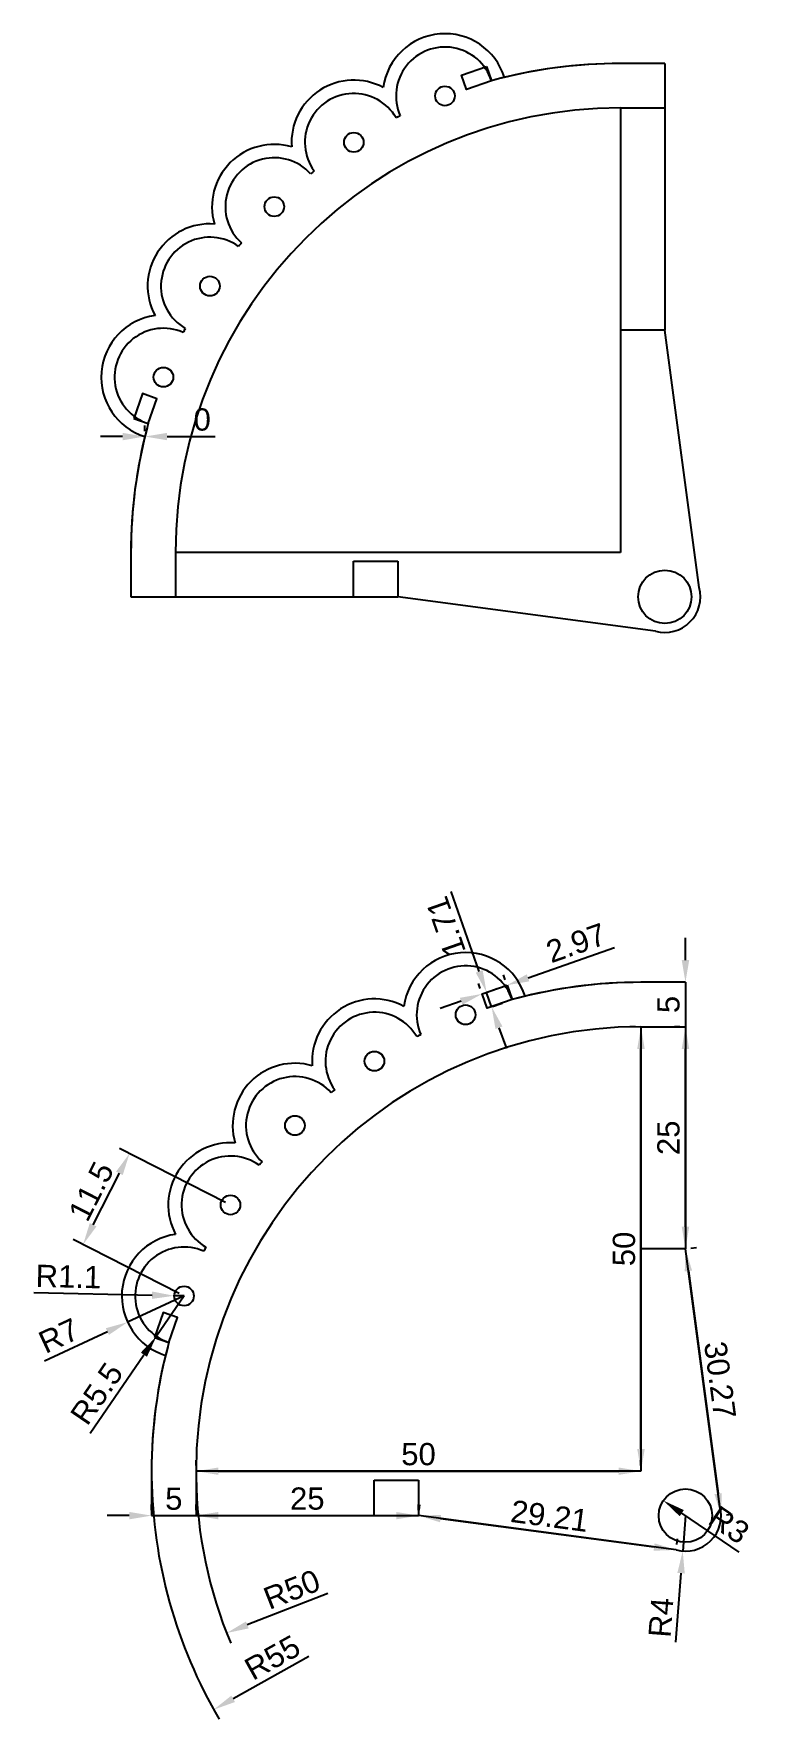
# Model space of a CAD drawing. Header units: millimetres. Extents: x -19 to 62, y -3 to 186.
import ezdxf

# ---------------------------------------------------------------- set-up
doc = ezdxf.new("R2010")
doc.units = ezdxf.units.MM
doc.styles.get("Standard").update_dxf_attribs({"font": 'arial.ttf'})
doc.dimstyles.new('ISO-25', dxfattribs={"dimtxt": 2.5, "dimasz": 2.5, "dimexe": 1.25, "dimexo": 0.625, "dimtad": 1, "dimdsep": 46, "dimtxsty": 'Standard', "dimcen": 2.5, "dimadec": 0, "dimazin": 0, "dimtfac": 1, "dimtmove": 0, "dimatfit": 3, "dimfxl": 1, "dimarcsym": 0})

# ---------------------------------------------------------------- blocks, each defined once
blk = doc.blocks.new('*D1')
at = {"color": 0, "lineweight": -2, "transparency": 16777216}
for p, q in [((48.85, 74.55), (48.23, 74.55)), ((49.48, 27.05), (49.48, 72.05)), ((48.85, 24.55), (48.23, 24.55))]:
    blk.add_line(p, q, dxfattribs=at)
at = {"color": 0, "transparency": 16777216}
for points in [[(49.06, 72.05), (49.9, 72.05), (49.48, 74.55)], [(49.06, 27.05), (49.9, 27.05), (49.48, 24.55)]]:
    blk.add_solid(points, dxfattribs=at)
at = {"layer": 'Defpoints', "color": 0, "transparency": 16777216}
for p in [(49.48, 74.55), (49.48, 74.55), (49.48, 24.55)]:
    blk.add_point(p, dxfattribs=at)
at = {"color": 0, "transparency": 16777216, "insert": (47.58, 49.55), "char_height": 2.5, "attachment_point": 5, "rotation": 90}
blk.add_mtext('50', dxfattribs=at)
blk = doc.blocks.new('*D2')
at = {"color": 0, "lineweight": -2, "transparency": 16777216}
for p, q in [((-0.52, 25.17), (-0.52, 25.8)), ((49.48, 25.17), (49.48, 25.8)), ((1.98, 24.55), (46.98, 24.55))]:
    blk.add_line(p, q, dxfattribs=at)
at = {"color": 0, "transparency": 16777216}
for points in [[(1.98, 24.96), (1.98, 24.13), (-0.52, 24.55)], [(46.98, 24.96), (46.98, 24.13), (49.48, 24.55)]]:
    blk.add_solid(points, dxfattribs=at)
at = {"layer": 'Defpoints', "color": 0, "transparency": 16777216}
for p in [(-0.52, 24.55), (49.48, 24.55), (49.48, 24.55)]:
    blk.add_point(p, dxfattribs=at)
at = {"color": 0, "transparency": 16777216, "insert": (24.48, 26.45), "char_height": 2.5, "attachment_point": 5}
blk.add_mtext('50', dxfattribs=at)
blk = doc.blocks.new('*D3')
at = {"color": 0, "lineweight": -2, "transparency": 16777216}
for p, q in [((-0.52, 20.17), (-0.52, 20.8)), ((1.98, 19.55), (21.98, 19.55)), ((24.48, 20.17), (24.48, 20.8))]:
    blk.add_line(p, q, dxfattribs=at)
at = {"color": 0, "transparency": 16777216}
for points in [[(1.98, 19.96), (1.98, 19.13), (-0.52, 19.55)], [(21.98, 19.96), (21.98, 19.13), (24.48, 19.55)]]:
    blk.add_solid(points, dxfattribs=at)
at = {"layer": 'Defpoints', "color": 0, "transparency": 16777216}
for p in [(-0.52, 19.55), (24.48, 19.55), (24.48, 19.55)]:
    blk.add_point(p, dxfattribs=at)
at = {"color": 0, "transparency": 16777216, "insert": (11.98, 21.45), "char_height": 2.5, "attachment_point": 5}
blk.add_mtext('25', dxfattribs=at)
blk = doc.blocks.new('*D6')
at = {"color": 0, "lineweight": -2, "transparency": 16777216}
for p, q in [((24.56, 20.16), (24.64, 20.78)), ((26.96, 19.22), (50.95, 16.02)), ((53.51, 16.3), (53.6, 16.92))]:
    blk.add_line(p, q, dxfattribs=at)
at = {"color": 0, "transparency": 16777216}
for points in [[(27.01, 19.63), (26.9, 18.8), (24.48, 19.55)], [(51.01, 16.43), (50.9, 15.6), (53.43, 15.69)]]:
    blk.add_solid(points, dxfattribs=at)
at = {"layer": 'Defpoints', "color": 0, "transparency": 16777216}
for p in [(24.48, 19.55), (53.43, 15.69), (53.43, 15.69)]:
    blk.add_point(p, dxfattribs=at)
at = {"color": 0, "transparency": 16777216, "insert": (39.21, 19.5), "char_height": 2.5, "attachment_point": 5, "rotation": 352.4054}
blk.add_mtext('29.21', dxfattribs=at)
blk = doc.blocks.new('*D7')
at = {"color": 0, "lineweight": -2, "transparency": 16777216}
for p, q in [((55.1, 49.63), (55.72, 49.71)), ((54.81, 47.07), (58.15, 22.02)), ((59.1, 19.63), (59.72, 19.71))]:
    blk.add_line(p, q, dxfattribs=at)
at = {"color": 0, "transparency": 16777216}
for points in [[(55.22, 47.12), (54.4, 47.01), (54.48, 49.55)], [(58.56, 22.08), (57.74, 21.97), (58.48, 19.55)]]:
    blk.add_solid(points, dxfattribs=at)
at = {"layer": 'Defpoints', "color": 0, "transparency": 16777216}
for p in [(54.48, 49.55), (58.48, 19.55), (58.48, 19.55)]:
    blk.add_point(p, dxfattribs=at)
at = {"color": 0, "transparency": 16777216, "insert": (58.36, 34.8), "char_height": 2.5, "attachment_point": 5, "rotation": 277.5946}
blk.add_mtext('30.27', dxfattribs=at)
blk = doc.blocks.new('*D8')
at = {"color": 0, "lineweight": -2, "transparency": 16777216}
for p, q in [((53.85, 74.55), (53.23, 74.55)), ((54.48, 52.05), (54.48, 72.05)), ((53.85, 49.55), (53.23, 49.55))]:
    blk.add_line(p, q, dxfattribs=at)
at = {"color": 0, "transparency": 16777216}
for points in [[(54.06, 72.05), (54.9, 72.05), (54.48, 74.55)], [(54.06, 52.05), (54.9, 52.05), (54.48, 49.55)]]:
    blk.add_solid(points, dxfattribs=at)
at = {"layer": 'Defpoints', "color": 0, "transparency": 16777216}
for p in [(54.48, 74.55), (54.48, 74.55), (54.48, 49.55)]:
    blk.add_point(p, dxfattribs=at)
at = {"color": 0, "transparency": 16777216, "insert": (52.58, 62.05), "char_height": 2.5, "attachment_point": 5, "rotation": 90}
blk.add_mtext('25', dxfattribs=at)
blk = doc.blocks.new('*D9')
at = {"color": 0, "lineweight": -2, "transparency": 16777216}
for p, q in [((-8.02, 19.55), (-10.52, 19.55)), ((-5.52, 20.17), (-5.52, 20.8)), ((-5.52, 19.55), (-0.52, 19.55)), ((-0.52, 20.17), (-0.52, 20.8)), ((1.98, 19.55), (4.48, 19.55))]:
    blk.add_line(p, q, dxfattribs=at)
at = {"color": 0, "transparency": 16777216}
for points in [[(-8.02, 19.96), (-8.02, 19.13), (-5.52, 19.55)], [(1.98, 19.96), (1.98, 19.13), (-0.52, 19.55)]]:
    blk.add_solid(points, dxfattribs=at)
at = {"layer": 'Defpoints', "color": 0, "transparency": 16777216}
for p in [(-5.52, 19.55), (-0.52, 19.55), (-0.52, 19.55)]:
    blk.add_point(p, dxfattribs=at)
at = {"color": 0, "transparency": 16777216, "insert": (-3.02, 21.44), "char_height": 2.5, "attachment_point": 5}
blk.add_mtext('5', dxfattribs=at)
blk = doc.blocks.new('*D10')
at = {"color": 0, "lineweight": -2, "transparency": 16777216}
for p, q in [((54.48, 82.05), (54.48, 84.55)), ((53.85, 79.55), (53.23, 79.55)), ((54.48, 79.55), (54.48, 74.55)), ((53.85, 74.55), (53.23, 74.55)), ((54.48, 72.05), (54.48, 69.55))]:
    blk.add_line(p, q, dxfattribs=at)
at = {"color": 0, "transparency": 16777216}
for points in [[(54.06, 82.05), (54.9, 82.05), (54.48, 79.55)], [(54.06, 72.05), (54.9, 72.05), (54.48, 74.55)]]:
    blk.add_solid(points, dxfattribs=at)
at = {"layer": 'Defpoints', "color": 0, "transparency": 16777216}
for p in [(54.48, 79.55), (54.48, 74.55), (54.48, 74.55)]:
    blk.add_point(p, dxfattribs=at)
at = {"color": 0, "transparency": 16777216, "insert": (52.58, 77.05), "char_height": 2.5, "attachment_point": 5, "rotation": 90}
blk.add_mtext('5', dxfattribs=at)
blk = doc.blocks.new('*D11')
at = {"color": 0, "lineweight": -2, "transparency": 16777216}
blk.add_line((60.5, 15.44), (54.07, 19.83), dxfattribs=at)
at = {"color": 0, "transparency": 16777216}
blk.add_solid([(54.3, 20.17), (53.83, 19.48), (52, 21.24)], dxfattribs=at)
at = {"layer": 'Defpoints', "color": 0, "transparency": 16777216}
for p in [(52, 21.24, 7), (54.48, 19.55, 7)]:
    blk.add_point(p, dxfattribs=at)
at = {"color": 0, "transparency": 16777216, "insert": (59.38, 18.5), "char_height": 2.5, "attachment_point": 5, "rotation": 325.7143}
blk.add_mtext('R3', dxfattribs=at)
blk = doc.blocks.new('*D12')
at = {"color": 0, "lineweight": -2, "transparency": 16777216}
for p, q in [((54.48, 19.55), (54.17, 15.56)), ((53.39, 5.32), (53.98, 13.06))]:
    blk.add_line(p, q, dxfattribs=at)
at = {"color": 0, "transparency": 16777216}
blk.add_solid([(53.57, 13.1), (54.4, 13.03), (54.17, 15.56)], dxfattribs=at)
at = {"layer": 'Defpoints', "color": 0, "transparency": 16777216}
for p in [(54.48, 19.55), (54.17, 15.56)]:
    blk.add_point(p, dxfattribs=at)
at = {"color": 0, "transparency": 16777216, "insert": (51.72, 8.09), "char_height": 2.5, "attachment_point": 5, "rotation": 85.6369}
blk.add_mtext('R4', dxfattribs=at)
blk = doc.blocks.new('*D13')
at = {"color": 0, "lineweight": -2, "transparency": 16777216}
blk.add_line((14.29, 10.79), (5.24, 7.25), dxfattribs=at)
blk.add_arc((49.48, 24.55), 50, 180.7162, 202.7882, dxfattribs=at)
at = {"color": 0, "transparency": 16777216}
blk.add_solid([(5.09, 7.64), (5.39, 6.86), (2.91, 6.34)], dxfattribs=at)
at = {"layer": 'Defpoints', "color": 0, "transparency": 16777216}
for p in [(49.48, 24.55), (2.91, 6.34)]:
    blk.add_point(p, dxfattribs=at)
at = {"color": 0, "transparency": 16777216, "insert": (10.24, 11.24), "char_height": 2.5, "attachment_point": 5, "rotation": 21.3558}
blk.add_mtext('R50', dxfattribs=at)
blk = doc.blocks.new('*D14')
at = {"color": 0, "lineweight": -2, "transparency": 16777216}
blk.add_line((12.15, 3.69), (3.65, -1.06), dxfattribs=at)
blk.add_arc((49.48, 24.55), 55, 180.6511, 210.4916, dxfattribs=at)
at = {"color": 0, "transparency": 16777216}
blk.add_solid([(3.44, -0.7), (3.85, -1.42), (1.46, -2.28)], dxfattribs=at)
at = {"layer": 'Defpoints', "color": 0, "transparency": 16777216}
for p in [(49.48, 24.55), (1.46, -2.28)]:
    blk.add_point(p, dxfattribs=at)
at = {"color": 0, "transparency": 16777216, "insert": (8.06, 3.58), "char_height": 2.5, "attachment_point": 5, "rotation": 29.1894}
blk.add_mtext('R55', dxfattribs=at)
blk = doc.blocks.new('*D15')
at = {"color": 0, "lineweight": -2, "transparency": 16777216}
for p, q in [((-1.87, 44.26), (-4.97, 39.72)), ((-12.43, 28.81), (-6.38, 37.65))]:
    blk.add_line(p, q, dxfattribs=at)
blk.add_arc((-1.87, 44.26), 5.5, 233.7894, 248.649, dxfattribs=at)
at = {"color": 0, "transparency": 16777216}
blk.add_solid([(-6.73, 37.89), (-6.04, 37.42), (-4.97, 39.72)], dxfattribs=at)
at = {"layer": 'Defpoints', "color": 0, "transparency": 16777216}
for p in [(-1.87, 44.26), (-4.97, 39.72)]:
    blk.add_point(p, dxfattribs=at)
at = {"color": 0, "transparency": 16777216, "insert": (-11.68, 33.27), "char_height": 2.5, "attachment_point": 5, "rotation": 55.6272}
blk.add_mtext('R5.5', dxfattribs=at)
blk = doc.blocks.new('*D16')
at = {"color": 0, "lineweight": -2, "transparency": 16777216}
for p, q in [((-1.87, 44.26), (-8.22, 41.31)), ((-17.54, 36.98), (-10.48, 40.25))]:
    blk.add_line(p, q, dxfattribs=at)
at = {"color": 0, "transparency": 16777216}
blk.add_solid([(-10.66, 40.63), (-10.31, 39.88), (-8.22, 41.31)], dxfattribs=at)
at = {"layer": 'Defpoints', "color": 0, "transparency": 16777216}
for p in [(-1.87, 44.26), (-8.22, 41.31)]:
    blk.add_point(p, dxfattribs=at)
at = {"color": 0, "transparency": 16777216, "insert": (-15.94, 39.79), "char_height": 2.5, "attachment_point": 5, "rotation": 24.9102}
blk.add_mtext('R7', dxfattribs=at)
blk = doc.blocks.new('*D17')
at = {"color": 0, "lineweight": -2, "transparency": 16777216}
for p, q in [((-18.76, 44.66), (-5.47, 44.34)), ((-1.87, 44.26), (-2.97, 44.28))]:
    blk.add_line(p, q, dxfattribs=at)
at = {"color": 0, "transparency": 16777216}
blk.add_solid([(-5.46, 44.76), (-5.48, 43.93), (-2.97, 44.28)], dxfattribs=at)
at = {"layer": 'Defpoints', "color": 0, "transparency": 16777216}
for p in [(-2.97, 44.28, 12), (-1.87, 44.26, 12)]:
    blk.add_point(p, dxfattribs=at)
at = {"color": 0, "transparency": 16777216, "insert": (-14.86, 46.45), "char_height": 2.5, "attachment_point": 5, "rotation": 358.6205}
blk.add_mtext('R1.1', dxfattribs=at)
blk = doc.blocks.new('*D18')
at = {"color": 0, "lineweight": -2, "transparency": 16777216}
for p, q in [((2.8, 54.78), (-9.11, 60.85)), ((-12.08, 52.27), (-9.13, 58.06)), ((-2.42, 44.54), (-14.33, 50.61))]:
    blk.add_line(p, q, dxfattribs=at)
at = {"color": 0, "transparency": 16777216}
for points in [[(-9.51, 58.25), (-8.76, 57.87), (-8, 60.28)], [(-12.46, 52.46), (-11.71, 52.08), (-13.22, 50.04)]]:
    blk.add_solid(points, dxfattribs=at)
at = {"layer": 'Defpoints', "color": 0, "transparency": 16777216}
for p in [(-8, 60.28), (3.35, 54.5), (-1.87, 44.26)]:
    blk.add_point(p, dxfattribs=at)
at = {"color": 0, "transparency": 16777216, "insert": (-12.3, 56.03), "char_height": 2.5, "attachment_point": 5, "rotation": 63}
blk.add_mtext('11.5', dxfattribs=at)
blk = doc.blocks.new('*D19')
at = {"color": 0, "lineweight": -2, "transparency": 16777216}
for p, q in [((31.3, 80.77), (28.15, 89.76)), ((32.69, 76.8), (32.13, 78.41)), ((32.21, 78.44), (33.31, 78.83)), ((32.78, 76.83), (33.87, 77.21)), ((33.52, 74.44), (34.35, 72.08))]:
    blk.add_line(p, q, dxfattribs=at)
at = {"color": 0, "transparency": 16777216}
for points in [[(30.91, 80.63), (31.69, 80.91), (32.13, 78.41)], [(33.13, 74.3), (33.91, 74.58), (32.69, 76.8)]]:
    blk.add_solid(points, dxfattribs=at)
at = {"layer": 'Defpoints', "color": 0, "transparency": 16777216}
for p in [(31.62, 78.24, -14), (32.13, 78.41), (32.19, 76.62, -14)]:
    blk.add_point(p, dxfattribs=at)
at = {"color": 0, "transparency": 16777216, "insert": (27.54, 85.82), "char_height": 2.5, "attachment_point": 5, "rotation": 109.3179}
blk.add_mtext('1.71', dxfattribs=at)
blk = doc.blocks.new('*D20')
at = {"color": 0, "lineweight": -2, "transparency": 16777216}
for p, q in [((36.79, 80.05), (46.5, 83.45)), ((34.22, 79.81), (34.02, 80.4)), ((31.42, 78.83), (31.21, 79.42)), ((31.62, 78.24), (34.43, 79.22)), ((29.26, 77.41), (26.91, 76.58))]:
    blk.add_line(p, q, dxfattribs=at)
at = {"color": 0, "transparency": 16777216}
for points in [[(36.65, 80.44), (36.93, 79.65), (34.43, 79.22)], [(29.13, 77.8), (29.4, 77.02), (31.62, 78.24)]]:
    blk.add_solid(points, dxfattribs=at)
at = {"layer": 'Defpoints', "color": 0, "transparency": 16777216}
for p in [(31.62, 78.24), (34.43, 79.22), (34.43, 79.22)]:
    blk.add_point(p, dxfattribs=at)
at = {"color": 0, "transparency": 16777216, "insert": (42.19, 83.96), "char_height": 2.5, "attachment_point": 5, "rotation": 19.3179}
blk.add_mtext('2.97', dxfattribs=at)
blk = doc.blocks.new('*D64')
at = {"color": 0, "lineweight": -2, "transparency": 16777216}
for p, q in [((-8.77, 140.94), (-11.27, 140.94)), ((-6.27, 141.56), (-6.27, 142.19)), ((-6.27, 141.56), (-6.27, 142.19)), ((-3.77, 140.94), (1.61, 140.94))]:
    blk.add_line(p, q, dxfattribs=at)
at = {"color": 0, "transparency": 16777216}
for points in [[(-8.77, 141.35), (-8.77, 140.52), (-6.27, 140.94)], [(-3.77, 141.35), (-3.77, 140.52), (-6.27, 140.94)]]:
    blk.add_solid(points, dxfattribs=at)
at = {"layer": 'Defpoints', "color": 0, "transparency": 16777216}
for p in [(-6.27, 140.94), (-6.27, 140.94, 18), (-6.27, 140.94)]:
    blk.add_point(p, dxfattribs=at)
at = {"color": 0, "transparency": 16777216, "insert": (0.17, 142.84), "char_height": 2.5, "attachment_point": 5}
blk.add_mtext('0', dxfattribs=at)

msp = doc.modelspace()

# ---------------------------------------------------------------- linework, layer by layer
for p, q in [((52.161, 182.908), (47.161, 182.908)), ((52.161, 182.908), (52.161, 152.908)), ((47.161, 177.908), (47.161, 127.908)), ((47.161, 177.908), (52.161, 177.908)), ((52.161, 152.908), (47.161, 152.908)), ((56.021, 123.956), (52.161, 152.908)), ((-7.839, 127.908), (-7.839, 122.908)), ((47.161, 127.908), (-2.839, 127.908)), ((-2.839, 127.908), (-2.839, 122.908)), ((17.161, 122.908), (17.161, 126.908)), ((17.161, 126.908), (22.161, 126.908)), ((22.161, 126.908), (22.161, 122.908)), ((-7.839, 122.908), (22.161, 122.908)), ((-7.839, 122.908), (17.161, 122.908)), ((51.113, 119.047), (22.161, 122.908)), ((54.479, 79.545), (49.479, 79.545)), ((54.479, 79.545), (54.479, 49.545)), ((49.479, 74.545), (49.479, 24.545)), ((49.479, 74.545), (54.479, 74.545)), ((54.479, 49.545), (49.479, 49.545)), ((58.339, 20.593), (54.479, 49.545)), ((-5.521, 24.545), (-5.521, 19.545)), ((49.479, 24.545), (-0.521, 24.545)), ((-0.521, 24.545), (-0.521, 19.545)), ((19.479, 19.545), (19.479, 23.545)), ((19.479, 23.545), (24.479, 23.545)), ((24.479, 23.545), (24.479, 19.545)), ((-5.521, 19.545), (24.479, 19.545)), ((-5.521, 19.545), (19.479, 19.545)), ((53.431, 15.685), (24.479, 19.545))]:
    msp.add_line(p, q)
for points in [[(32.111, 182.582), (32.677, 180.966), (29.872, 179.983), (29.306, 181.598)], [(-7.513, 142.957), (-5.898, 142.391), (-4.914, 145.197), (-6.53, 145.763)], [(34.429, 79.22), (34.996, 77.604), (32.19, 76.621), (31.624, 78.236)], [(-5.195, 39.595), (-3.58, 39.029), (-2.596, 41.834), (-4.212, 42.401)]]:
    msp.add_lwpolyline(points, close=True)
for centre, radius in [((27.451, 179.255), 1.1), ((17.206, 174.035), 1.1), ((8.27, 166.799), 1.1), ((1.034, 157.863), 1.1), ((-4.186, 147.618), 1.1), ((52.161, 122.908), 3), ((29.769, 75.892), 1.1), ((19.524, 70.672), 1.1), ((10.588, 63.436), 1.1), ((3.352, 54.501), 1.1), ((-1.868, 44.256), 1.1), ((54.479, 19.545), 3)]:
    msp.add_circle(centre, radius)
for centre, radius, start, end in [((27.451, 179.255), 7, 17.35144, 172.21465), ((27.451, 179.255), 5.5, 18.13402, 203.86598), ((47.161, 127.908), 55, 90, 105.26803), ((47.161, 127.908), 55, 90, 104.74645), ((17.206, 174.035), 7, 61.78535, 184.21465), ((17.206, 174.035), 5.5, 30.13402, 215.86598), ((47.161, 127.908), 50, 90, 180), ((47.161, 127.908), 55, 116.73197, 117.26803), ((8.27, 166.799), 7, 73.78535, 196.21465), ((8.27, 166.799), 5.5, 42.13402, 227.86598), ((47.161, 127.908), 55, 128.73197, 129.26803), ((1.034, 157.863), 7, 85.78535, 208.21465), ((1.034, 157.863), 5.5, 54.13402, 239.86598), ((47.161, 127.908), 55, 140.73197, 141.26803), ((-4.186, 147.618), 7, 97.78535, 252.64856), ((-4.186, 147.618), 5.5, 66.13402, 251.86598), ((47.161, 127.908), 55, 152.73197, 153.26803), ((47.161, 127.908), 55, 164.73197, 180), ((47.161, 127.908), 55, 165.25355, 180), ((52.161, 122.908), 4, 254.81071, 15.18929), ((29.769, 75.892), 7, 17.35144, 172.21465), ((29.769, 75.892), 5.5, 18.13402, 203.86598), ((49.479, 24.545), 55, 90, 105.26803), ((49.479, 24.545), 55, 90, 104.74645), ((19.524, 70.672), 7, 61.78535, 184.21465), ((19.524, 70.672), 5.5, 30.13402, 215.86598), ((49.479, 24.545), 50, 90, 180), ((49.479, 24.545), 55, 116.73197, 117.26803), ((10.588, 63.436), 7, 73.78535, 196.21465), ((10.588, 63.436), 5.5, 42.13402, 227.86598), ((49.479, 24.545), 55, 128.73197, 129.26803), ((3.352, 54.501), 7, 85.78535, 208.21465), ((3.352, 54.501), 5.5, 54.13402, 239.86598), ((49.479, 24.545), 55, 140.73197, 141.26803), ((-1.868, 44.256), 7, 97.78535, 252.64856), ((-1.868, 44.256), 5.5, 66.13402, 251.86598), ((49.479, 24.545), 55, 152.73197, 153.26803), ((49.479, 24.545), 55, 164.73197, 180), ((49.479, 24.545), 55, 165.25355, 180), ((54.479, 19.545), 4, 254.81071, 15.18929)]:
    msp.add_arc(centre, radius, start, end)

# ---------------------------------------------------------------- dimensions: what is measured, and where the dimension line sits
for p1, p2, distance, picture, middle in [((-6.273692862, 140.936464382), (-6.273692862, 140.936464382, 18), 0, '*D64', (0.166450385, 142.837896851)), ((32.19, 76.621), (31.624, 78.236), -0.535, '*D19', (27.538, 85.825, 14)), ((31.624, 78.236), (34.429, 79.22), 0, '*D20', (42.193, 83.956)), ((-1.868, 44.256), (3.352, 54.501), 12.74, '*D18', (-12.304, 56.025)), ((54.479, 49.545), (58.479, 19.545), 0, '*D7', (58.365, 34.797)), ((24.479, 19.545), (53.431, 15.685), 0, '*D6', (39.206, 19.5))]:
    dim = msp.add_aligned_dim(p1=p1, p2=p2, distance=distance, dimstyle='ISO-25')
    dim.commit()
    dim.dimension.update_dxf_attribs({"geometry": picture, "text_midpoint": middle})
for base, p1, p2, picture, middle in [((54.479, 74.545), (54.479, 79.545), (54.479, 74.545), '*D10', (52.583, 77.045)), ((49.479, 74.545), (49.479, 24.545), (49.479, 74.545), '*D1', (47.577, 49.545)), ((54.479, 74.545), (54.479, 49.545), (54.479, 74.545), '*D8', (52.577, 62.045))]:
    dim = msp.add_linear_dim(base=base, p1=p1, p2=p2, angle=90, dimstyle='ISO-25')
    dim.commit()
    dim.dimension.update_dxf_attribs({"geometry": picture, "text_midpoint": middle})
for center, mpoint, picture, middle in [((-1.868, 44.256, 12), (-2.968, 44.282, 12), '*D17', (-14.907, 44.57)), ((-1.868, 44.256), (-8.217, 41.307), '*D16', (-15.147, 38.089)), ((49.479, 24.545), (1.463, -2.278), '*D14', (8.99, 1.927)), ((49.479, 24.545), (2.912, 6.337), '*D13', (10.929, 9.472)), ((54.479, 19.545, 7), (52, 21.235, 7), '*D11', (58.313, 16.931))]:
    dim = msp.add_radius_dim(center=center, mpoint=mpoint, dimstyle='ISO-25')
    dim.commit()
    dim.dimension.update_dxf_attribs({"geometry": picture, "text_midpoint": middle, "dimtype": 164})
for center, mpoint, picture, middle in [((-1.868, 44.256), (-4.973, 39.716), '*D15', (-10.114, 32.2)), ((54.479, 19.545), (54.175, 15.557), '*D12', (53.594, 7.944))]:
    dim = msp.add_radius_dim(center=center, mpoint=mpoint, dimstyle='ISO-25')
    dim.commit()
    dim.dimension.update_dxf_attribs({"geometry": picture, "text_midpoint": middle})
for base, p1, p2, picture, middle in [((49.479, 24.545), (-0.521, 24.545), (49.479, 24.545), '*D2', (24.479, 26.447)), ((-0.521, 19.545), (-5.521, 19.545), (-0.521, 19.545), '*D9', (-3.021, 21.442)), ((24.479, 19.545), (-0.521, 19.545), (24.479, 19.545), '*D3', (11.979, 21.447))]:
    dim = msp.add_linear_dim(base=base, p1=p1, p2=p2, dimstyle='ISO-25')
    dim.commit()
    dim.dimension.update_dxf_attribs({"geometry": picture, "text_midpoint": middle})

doc.saveas('drawing.dxf')
